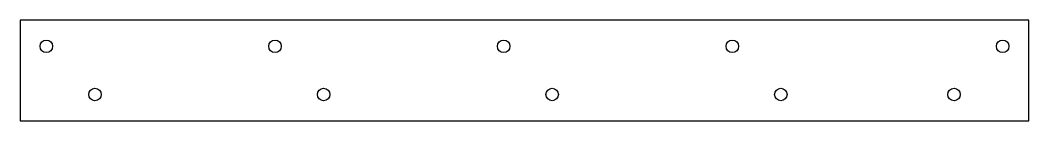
# Model space of a CAD drawing. Header units: millimetres. Extents: x -125 to 125, y -13 to 13.
import ezdxf

# ---------------------------------------------------------------- set-up
doc = ezdxf.new("R2010")
doc.units = ezdxf.units.MM
doc.layers.get('0').update_dxf_attribs({"linetype": 'CONTINUOUS'})

msp = doc.modelspace()

# ---------------------------------------------------------------- linework, layer by layer
msp.add_lwpolyline([(-125, -12.5), (125, -12.5), (125, 12.5), (-125, 12.5)], close=True)
for centre in [(-118.5, 6), (-61.83, 6), (-5.17, 6), (51.5, 6), (118.5, 6), (-106.46, -5.96), (-49.79, -5.96), (6.87, -5.96), (63.54, -5.96), (106.46, -5.96)]:
    msp.add_circle(centre, 1.55)

doc.saveas('drawing.dxf')
